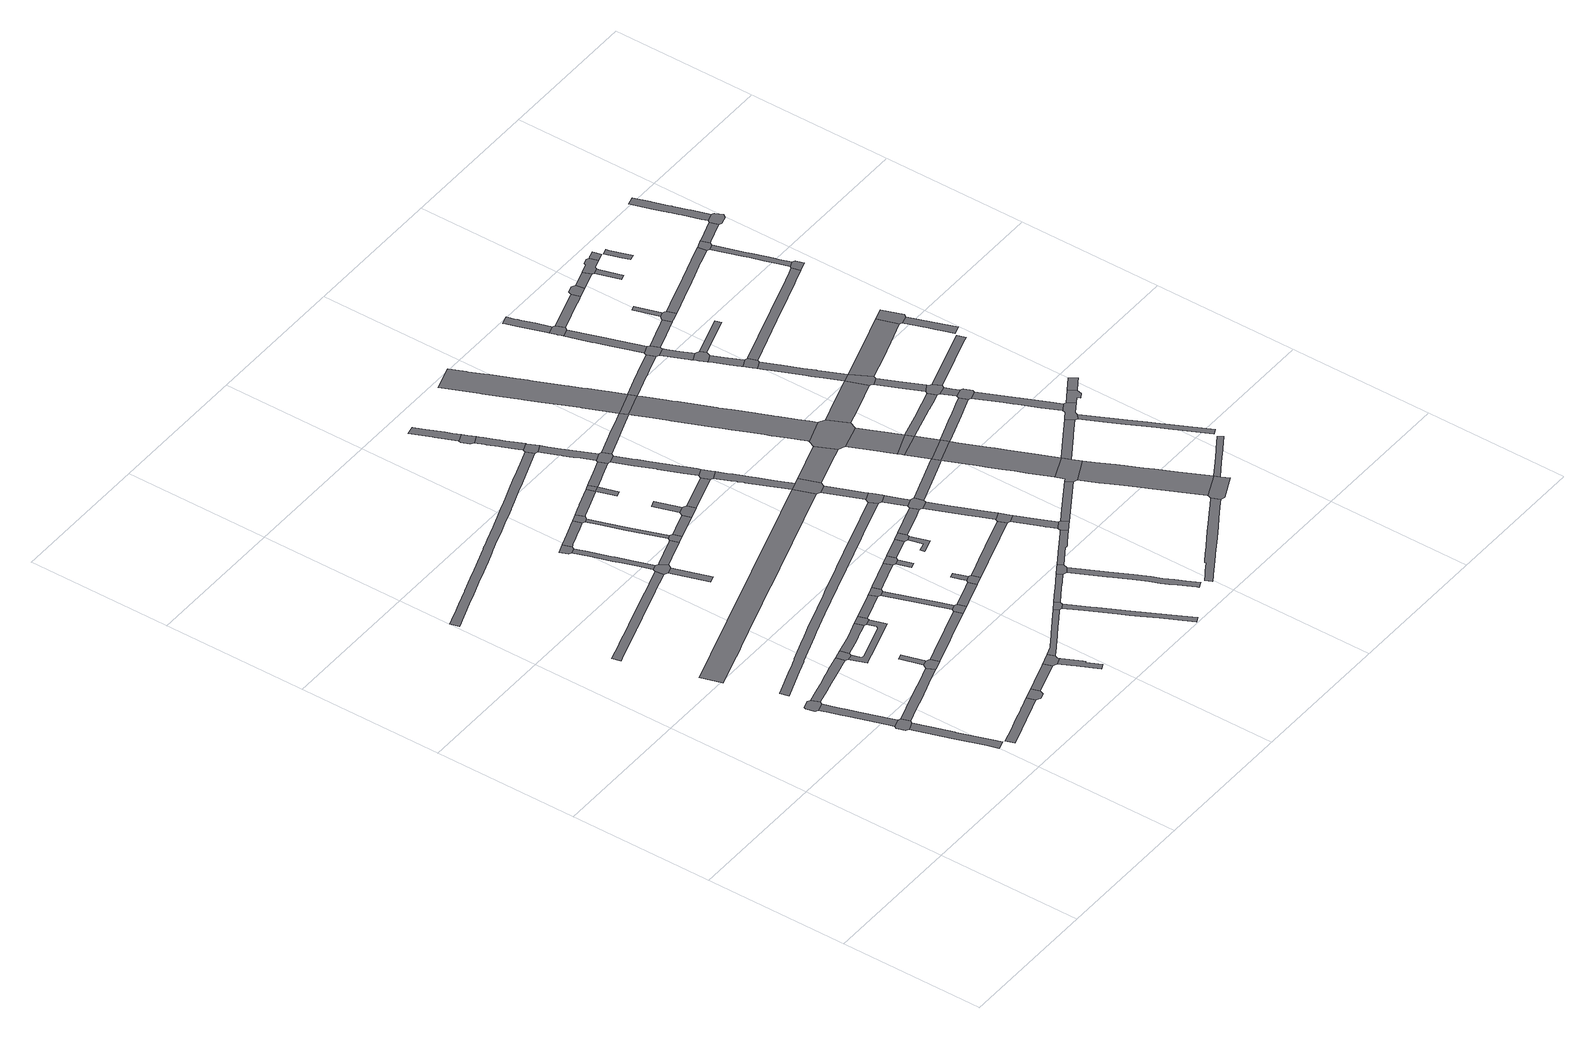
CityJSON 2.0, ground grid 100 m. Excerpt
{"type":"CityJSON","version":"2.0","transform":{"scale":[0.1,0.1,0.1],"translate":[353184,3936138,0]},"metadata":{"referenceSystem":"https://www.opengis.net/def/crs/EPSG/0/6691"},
"CityObjects":{
"road1":{"type":"Road","geometry":[{"type":"MultiSurface","lod":"1","boundaries":[[[0,1,2,3,4,5,6,7]]]}]},
"road2":{"type":"Road","attributes":{"RoadStructureAttribute.sectionType":"1"},"geometry":[{"type":"MultiSurface","lod":"1","boundaries":[[[8,9,10,11,12,13,6,5,14,15,16,17,18,19]]]}]},
"road3":{"type":"Road","geometry":[{"type":"MultiSurface","lod":"1","boundaries":[[[20,21,22,8,19,23,24,25,26,27]]]}]},
"road4":{"type":"Road","attributes":{"RoadStructureAttribute.sectionType":"1"},"geometry":[{"type":"MultiSurface","lod":"1","boundaries":[[[28,29,30,31,32,27,26,33,34,35,36,37]]]}]},
"road5":{"type":"Road","attributes":{"RoadStructureAttribute.sectionType":"1"},"geometry":[{"type":"MultiSurface","lod":"1","boundaries":[[[38,39,40,41,42,43,44,45,46,47,48,49,50,51,52,53,54,0,7]]]}]},
"road6":{"type":"Road","attributes":{"RoadStructureAttribute.sectionType":"1"},"geometry":[{"type":"MultiSurface","lod":"1","boundaries":[[[55,56,57,58,59,60,61,62,63,64,65,66,67,68,69,70,71,72]]]}]},
"road7":{"type":"Road","attributes":{"RoadStructureAttribute.sectionType":"1"},"geometry":[{"type":"MultiSurface","lod":"1","boundaries":[[[20,73,74,75,76,77,78,79,80,81,82,83,84,21]]]}]},
"road8":{"type":"Road","attributes":{"RoadStructureAttribute.sectionType":"1"},"geometry":[{"type":"MultiSurface","lod":"1","boundaries":[[[85,86,87,88,89,90,91,92,93,94,95,96,97,98,99,100,101,102,103,104,105,106,107,108,109,110,111,112,113,114,115]]]}]},
"road9":{"type":"Road","geometry":[{"type":"MultiSurface","lod":"1","boundaries":[[[47,46,116,117,118,119]]]}]},
"road10":{"type":"Road","geometry":[{"type":"MultiSurface","lod":"1","boundaries":[[[120,55,72,121,122,123,124,125]]]}]},
"road11":{"type":"Road","geometry":[{"type":"MultiSurface","lod":"1","boundaries":[[[126,80,79,127,128,129,130,131]]]}]},
"road12":{"type":"Road","attributes":{"RoadStructureAttribute.sectionType":"1"},"geometry":[{"type":"MultiSurface","lod":"1","boundaries":[[[132,133,134,131,130]]]}]},
"road13":{"type":"Road","attributes":{"RoadStructureAttribute.sectionType":"1"},"geometry":[{"type":"MultiSurface","lod":"1","boundaries":[[[118,135,136,137,138,139,140,141,142,143,119]]]}]},
"road14":{"type":"Road","attributes":{"RoadStructureAttribute.sectionType":"1"},"geometry":[{"type":"MultiSurface","lod":"1","boundaries":[[[116,144,145,146,147,148,149,150,151,152,153,154,155,156,157,158,159,160,161,162,117]]]}]},
"road15":{"type":"Road","attributes":{"RoadStructureAttribute.sectionType":"1"},"geometry":[{"type":"MultiSurface","lod":"1","boundaries":[[[163,164,165,166,125,124,167,168,169,170]]]}]},
"road16":{"type":"Road","attributes":{"RoadStructureAttribute.sectionType":"1"},"geometry":[{"type":"MultiSurface","lod":"1","boundaries":[[[171,172,173,174,175,176,177,178,179,180,181,182,183,184,185,186,187,188,189,190,191,192,193,194,195,196,197,198,199,200,201,202,203,204,205,206,207,208,209,210,211,212,213,214,215,216,217,218,219,220,221,222,223,224,225]]]}]},
"road17":{"type":"Road","geometry":[{"type":"MultiSurface","lod":"1","boundaries":[[[139,153,152,226,227,228,140]]]}]},
"road18":{"type":"Road","geometry":[{"type":"MultiSurface","lod":"1","boundaries":[[[169,229,230,231,232,233,234,235,170]]]}]},
"road19":{"type":"Road","attributes":{"RoadStructureAttribute.sectionType":"1"},"geometry":[{"type":"MultiSurface","lod":"1","boundaries":[[[236,237,238,239,240,129,128,241,242,243,244]]]}]},
"road20":{"type":"Road","geometry":[{"type":"MultiSurface","lod":"1","boundaries":[[[245,246,247,248,249,250]]]}]},
"road21":{"type":"Road","attributes":{"RoadStructureAttribute.sectionType":"1"},"geometry":[{"type":"MultiSurface","lod":"1","boundaries":[[[251,252,253,254,255,256,257,249,248,258,259,260,261,262,263]]]}]},
"road22":{"type":"Road","attributes":{"RoadStructureAttribute.sectionType":"1"},"geometry":[{"type":"MultiSurface","lod":"1","boundaries":[[[264,265,266,267,230,229,268,269,270,271]]]}]},
"road23":{"type":"Road","geometry":[{"type":"MultiSurface","lod":"1","boundaries":[[[272,273,251,263,102,101,274,275]]]}]},
"road24":{"type":"Road","attributes":{"RoadStructureAttribute.sectionType":"1"},"geometry":[{"type":"MultiSurface","lod":"1","boundaries":[[[274,276,277,275]]]}]},
"road25":{"type":"Road","attributes":{"function":"3","RoadStructureAttribute.sectionType":"1"},"geometry":[{"type":"MultiSurface","lod":"1","boundaries":[[[278,279,280,281,282,283,284,285,286,287,288,289,290,291,292,293,294,295,296,297,298,299,300,301,302,303,304,305,306,307,308]]]}]},
"road26":{"type":"Road","attributes":{"RoadStructureAttribute.sectionType":"1"},"geometry":[{"type":"MultiSurface","lod":"1","boundaries":[[[309,310,311,312,313,314,315,316,317,318,319,320,321,322,323,324,325,326,327,328,329,330,331,332,333,334,335,336,337,338,339,340,341,342,343,344,345,346,347,348]]]}]},
"road27":{"type":"Road","attributes":{"RoadStructureAttribute.sectionType":"1"},"geometry":[{"type":"MultiSurface","lod":"1","boundaries":[[[349,350,351,352,353,227,226]]]}]},
"road28":{"type":"Road","attributes":{"RoadStructureAttribute.sectionType":"1"},"geometry":[{"type":"MultiSurface","lod":"1","boundaries":[[[354,355,356,357,245,250,358,359,360,361,362,363,364,365]]]}]},
"road29":{"type":"Road","attributes":{"RoadStructureAttribute.sectionType":"1"},"geometry":[{"type":"MultiSurface","lod":"1","boundaries":[[[366,367,368,369,370,371,372,273,272,373,374,375,376,377]]]}]},
"road30":{"type":"Road","attributes":{"RoadStructureAttribute.sectionType":"1"},"geometry":[{"type":"MultiSurface","lod":"1","boundaries":[[[378,379,380,381,382,383,233,232,384,385,386,387,388,389,390,391,392]]]}]},
"road31":{"type":"Road","geometry":[{"type":"MultiSurface","lod":"1","boundaries":[[[393,394,351,350,395,396,397,398]]]}]},
"road32":{"type":"Road","attributes":{"RoadStructureAttribute.sectionType":"1"},"geometry":[{"type":"MultiSurface","lod":"1","boundaries":[[[399,400,401,396,395,402,403,404,405,406]]]}]},
"road33":{"type":"Road","geometry":[{"type":"MultiSurface","lod":"1","boundaries":[[[407,408,406,405,236,244]]]}]},
"road34":{"type":"Road","geometry":[{"type":"MultiSurface","lod":"1","boundaries":[[[409,410,411,365,364,412]]]}]},
"road35":{"type":"Road","attributes":{"RoadStructureAttribute.sectionType":"1"},"geometry":[{"type":"MultiSurface","lod":"1","boundaries":[[[413,414,415,416,417,418,419,409,412]]]}]},
"road36":{"type":"Road","geometry":[{"type":"MultiSurface","lod":"1","boundaries":[[[420,421,422,423,416,415,366,377]]]}]},
"road37":{"type":"Road","attributes":{"RoadStructureAttribute.sectionType":"1"},"geometry":[{"type":"MultiSurface","lod":"1","boundaries":[[[397,424,425,426,427,428,398]]]}]},
"road38":{"type":"Road","attributes":{"RoadStructureAttribute.sectionType":"1"},"geometry":[{"type":"MultiSurface","lod":"1","boundaries":[[[429,430,431,408,407,432,433,434]]]}]},
"road39":{"type":"Road","attributes":{"RoadStructureAttribute.sectionType":"1"},"geometry":[{"type":"MultiSurface","lod":"1","boundaries":[[[435,436,437,438,439,440,422,421]]]}]},
"road40":{"type":"Road","geometry":[{"type":"MultiSurface","lod":"1","boundaries":[[[441,392,391,442,443,444]]]}]},
"road41":{"type":"Road","attributes":{"RoadStructureAttribute.sectionType":"1"},"geometry":[{"type":"MultiSurface","lod":"1","boundaries":[[[445,446,447,448,449,411,410,450,451,452,445,453,454,455,456]]]}]},
"road42":{"type":"Road","attributes":{"RoadStructureAttribute.sectionType":"1"},"geometry":[{"type":"MultiSurface","lod":"1","boundaries":[[[457,458,459,460,461,462]]]}]},
"road43":{"type":"Road","geometry":[{"type":"MultiSurface","lod":"1","boundaries":[[[463,464,465,427,426,466,467]]]}]},
"road44":{"type":"Road","geometry":[{"type":"MultiSurface","lod":"1","boundaries":[[[468,469,462,461,429,434]]]}]},
"road45":{"type":"Road","attributes":{"RoadStructureAttribute.sectionType":"1"},"geometry":[{"type":"MultiSurface","lod":"1","boundaries":[[[466,470,471,467]]]}]},
"road46":{"type":"Road","attributes":{"RoadStructureAttribute.sectionType":"1"},"geometry":[{"type":"MultiSurface","lod":"1","boundaries":[[[442,472,473,474,475,476,477,478,479,480,481,482,483,484,443]]]}]},
"road47":{"type":"Road","attributes":{"RoadStructureAttribute.sectionType":"1"},"geometry":[{"type":"MultiSurface","lod":"1","boundaries":[[[485,486,487,488]]]}]},
"road48":{"type":"Road","geometry":[{"type":"MultiSurface","lod":"1","boundaries":[[[489,485,488,436,435,490]]]}]},
"road49":{"type":"Road","geometry":[{"type":"MultiSurface","lod":"1","boundaries":[[[445,456,491,492,446]]]}]},
"road50":{"type":"Road","attributes":{"RoadStructureAttribute.sectionType":"1"},"geometry":[{"type":"MultiSurface","lod":"1","boundaries":[[[493,494,495,496,497,498,499,500,501,441,444]]]}]},
"road51":{"type":"Road","attributes":{"RoadStructureAttribute.sectionType":"1"},"geometry":[{"type":"MultiSurface","lod":"1","boundaries":[[[502,464,463,503,504]]]}]},
"road52":{"type":"Road","attributes":{"RoadStructureAttribute.sectionType":"1"},"geometry":[{"type":"MultiSurface","lod":"1","boundaries":[[[505,506,507,491,456,508,509,510,511]]]}]},
"road53":{"type":"Road","attributes":{"RoadStructureAttribute.sectionType":"1"},"geometry":[{"type":"MultiSurface","lod":"1","boundaries":[[[512,513,514,515,516,517,518,519,520]]]}]},
"road54":{"type":"Road","attributes":{"RoadStructureAttribute.sectionType":"1"},"geometry":[{"type":"MultiSurface","lod":"1","boundaries":[[[521,522,523,524,525,526,527]]]}]},
"road55":{"type":"Road","attributes":{"RoadStructureAttribute.sectionType":"1"},"geometry":[{"type":"MultiSurface","lod":"1","boundaries":[[[528,529,530,531,532,489,490]]]}]},
"road56":{"type":"Road","geometry":[{"type":"MultiSurface","lod":"1","boundaries":[[[533,534,535,502,504,521,527]]]}]},
"road57":{"type":"Road","geometry":[{"type":"MultiSurface","lod":"1","boundaries":[[[536,516,515,537,538,539,540]]]}]},
"road58":{"type":"Road","geometry":[{"type":"MultiSurface","lod":"1","boundaries":[[[541,542,543,544,545,498,497]]]}]},
"road59":{"type":"Road","attributes":{"RoadStructureAttribute.sectionType":"1"},"geometry":[{"type":"MultiSurface","lod":"1","boundaries":[[[546,547,548,549,550,551,540,539,552,553,554,555,556,557,558,559]]]}]},
"road60":{"type":"Road","geometry":[{"type":"MultiSurface","lod":"1","boundaries":[[[560,559,558,196,195,561,562]]]}]},
"road61":{"type":"Road","attributes":{"RoadStructureAttribute.sectionType":"1"},"geometry":[{"type":"MultiSurface","lod":"1","boundaries":[[[563,564,565,566,567,568,469,468,569,570,571,572,573]]]}]},
"road62":{"type":"Road","attributes":{"RoadStructureAttribute.sectionType":"1"},"geometry":[{"type":"MultiSurface","lod":"1","boundaries":[[[561,574,575,576,577,578,579,580,581,582,583,584,585,586,587,588,562]]]}]},
"road63":{"type":"Road","attributes":{"RoadStructureAttribute.sectionType":"1"},"geometry":[{"type":"MultiSurface","lod":"1","boundaries":[[[589,590,591,592,593,594,595,542,541,596,597,598,599,600,601,602,603,604]]]}]},
"road64":{"type":"Road","geometry":[{"type":"MultiSurface","lod":"1","boundaries":[[[510,605,606,607,608,584,583,511]]]}]},
"road65":{"type":"Road","attributes":{"RoadStructureAttribute.sectionType":"1"},"geometry":[{"type":"MultiSurface","lod":"1","boundaries":[[[609,610,611,612,613,614,615,606,605,616,617,618,619,620,621]]]}]},
"road66":{"type":"Road","attributes":{"RoadStructureAttribute.sectionType":"1"},"geometry":[{"type":"MultiSurface","lod":"1","boundaries":[[[622,623,624,625,626,534,533]]]}]},
"road67":{"type":"Road","geometry":[{"type":"MultiSurface","lod":"1","boundaries":[[[620,532,531,627,628,629,621]]]}]},
"road68":{"type":"Road","attributes":{"RoadStructureAttribute.sectionType":"1"},"geometry":[{"type":"MultiSurface","lod":"1","boundaries":[[[630,631,632,633,634,635,628,627,636,637,638,639,640,641,642,291]]]}]},
"road69":{"type":"Road","attributes":{"RoadStructureAttribute.sectionType":"1"},"geometry":[{"type":"MultiSurface","lod":"1","boundaries":[[[643,644,645,646,647,648,649,650,651,652,544,543]]]}]},
"road70":{"type":"Road","geometry":[{"type":"MultiSurface","lod":"1","boundaries":[[[653,630,291,290,654,655,656]]]}]},
"road71":{"type":"Road","attributes":{"RoadStructureAttribute.sectionType":"1"},"geometry":[{"type":"MultiSurface","lod":"1","boundaries":[[[657,658,659,660,661,662,655,654]]]}]},
"road72":{"type":"Road","geometry":[{"type":"MultiSurface","lod":"1","boundaries":[[[663,664,660,659,328,327,665,666]]]}]},
"road73":{"type":"Road","attributes":{"RoadStructureAttribute.sectionType":"1"},"geometry":[{"type":"MultiSurface","lod":"1","boundaries":[[[665,667,668,669,670,666]]]}]},
"road74":{"type":"Road","geometry":[{"type":"MultiSurface","lod":"1","boundaries":[[[671,672,673,669,668,625,624,674]]]}]},
"road75":{"type":"Road","attributes":{"RoadStructureAttribute.sectionType":"1"},"geometry":[{"type":"MultiSurface","lod":"1","boundaries":[[[675,676,677,678,679,680,681,682,671,674]]]}]},
"road76":{"type":"Road","geometry":[{"type":"MultiSurface","lod":"1","boundaries":[[[678,563,573,683,684,685,679]]]}]},
"road77":{"type":"Road","attributes":{"RoadStructureAttribute.sectionType":"1"},"geometry":[{"type":"MultiSurface","lod":"1","boundaries":[[[686,684,683,687,688,689,690,691]]]}]},
"road78":{"type":"Road","geometry":[{"type":"MultiSurface","lod":"1","boundaries":[[[690,649,648,692,693,694,695,691]]]}]},
"road79":{"type":"Road","attributes":{"function":"3","RoadStructureAttribute.sectionType":"1"},"geometry":[{"type":"MultiSurface","lod":"1","boundaries":[[[696,697,698,699,700,701,653,656]]]}]},
"road80":{"type":"Road","attributes":{"RoadStructureAttribute.sectionType":"1"},"geometry":[{"type":"MultiSurface","lod":"1","boundaries":[[[607,702,703,704,705,706,707,708,709,710,711,712,713,714,715,716,717,718,719,720,721,722,723,724,725,726,727,728,729,730,731,732,733,734,735,736,737,738,739,740,741,742,743,744,745,746,747,748,704,749,750,751,752,753,608]]]}]},
"road81":{"type":"Road","attributes":{"RoadStructureAttribute.sectionType":"1"},"geometry":[{"type":"MultiSurface","lod":"1","boundaries":[[[754,755,756,757,758,759,760,761,762,763,764,765,766,767,749,768,769,770,771,772,773,774,775,776,777,778,779,780,781,782,783,784,785,786,787,788,789,790,791]]]}]},
"road82":{"type":"Road","attributes":{"RoadStructureAttribute.sectionType":"1"},"geometry":[{"type":"MultiSurface","lod":"1","boundaries":[[[792,793,794,795,796,797,798,799,800,801,802,803,804,805,806,807,808,809,810,811,812,813,814,815,816,817,818,819]]]}]},
"road83":{"type":"Road","geometry":[{"type":"MultiSurface","lod":"1","boundaries":[[[768,749,704,748]]]}]},
"road84":{"type":"Road","attributes":{"RoadStructureAttribute.sectionType":"1"},"geometry":[{"type":"MultiSurface","lod":"1","boundaries":[[[820,821,695,694,822,823,824]]]}]},
"road85":{"type":"Road","attributes":{"RoadStructureAttribute.sectionType":"1"},"geometry":[{"type":"MultiSurface","lod":"1","boundaries":[[[825,826,827,828,673,672,829,830,831,832,833,834,835,836,837,838,839,840,841,842,843,844,845,846,847,848,833]]]}]},
"road86":{"type":"Road","geometry":[{"type":"MultiSurface","lod":"1","boundaries":[[[699,698,849,850,851,852,728,727]]]}]},
"road87":{"type":"Road","attributes":{"RoadStructureAttribute.sectionType":"1"},"geometry":[{"type":"MultiSurface","lod":"1","boundaries":[[[853,854,855,856,857,858,850,849]]]}]},
"road88":{"type":"Road","geometry":[{"type":"MultiSurface","lod":"1","boundaries":[[[856,855,859,860,861]]]}]},
"road89":{"type":"Road","attributes":{"RoadStructureAttribute.sectionType":"1"},"geometry":[{"type":"MultiSurface","lod":"1","boundaries":[[[862,861,860,825,863]]]}]},
"road90":{"type":"Road","geometry":[{"type":"MultiSurface","lod":"1","boundaries":[[[848,863,825,833]]]}]},
"road91":{"type":"Road","attributes":{"RoadStructureAttribute.sectionType":"1"},"geometry":[{"type":"MultiSurface","lod":"1","boundaries":[[[864,865,866,867,868,869,870,871,872,768,748]]]}]},
"road92":{"type":"Road","geometry":[{"type":"MultiSurface","lod":"1","boundaries":[[[873,842,841,874,824,823,875,876]]]}]},
"road93":{"type":"Road","attributes":{"RoadStructureAttribute.sectionType":"1"},"geometry":[{"type":"MultiSurface","lod":"1","boundaries":[[[875,877,878,879,880,881,882,883,884,885,886,887,888,889,890,891,876]]]}]},
"road94":{"type":"Road","geometry":[{"type":"MultiSurface","lod":"1","boundaries":[[[883,882,892,806,805,893,894,895]]]}]},
"road95":{"type":"Road","attributes":{"function":"3","RoadStructureAttribute.sectionType":"1"},"geometry":[{"type":"MultiSurface","lod":"1","boundaries":[[[896,852,851,897,898,899,900]]]}]},
"road96":{"type":"Road","attributes":{"RoadStructureAttribute.sectionType":"1"},"geometry":[{"type":"MultiSurface","lod":"1","boundaries":[[[901,902,903,904,905,906,907,908,909,856,861]]]}]},
"road97":{"type":"Road","attributes":{"RoadStructureAttribute.sectionType":"1"},"geometry":[{"type":"MultiSurface","lod":"1","boundaries":[[[910,911,912,913,914,915,916,917,918,919,920,921,922,923,924,925]]]}]},
"road98":{"type":"Road","geometry":[{"type":"MultiSurface","lod":"1","boundaries":[[[917,916,926,927,928,929,930,931,932]]]}]},
"road99":{"type":"Road","attributes":{"RoadStructureAttribute.sectionType":"1"},"geometry":[{"type":"MultiSurface","lod":"1","boundaries":[[[933,934,935,936,930,929,937,938,939,940,941,942,943,944,945]]]}]},
"road100":{"type":"Road","attributes":{"RoadStructureAttribute.sectionType":"1"},"geometry":[{"type":"MultiSurface","lod":"1","boundaries":[[[946,947,948,949,950,951,952,953,954,955,956,863,848]]]}]},
"road101":{"type":"Road","geometry":[{"type":"MultiSurface","lod":"1","boundaries":[[[944,869,868,957,958,959,960,945]]]}]},
"road102":{"type":"Road","attributes":{"RoadStructureAttribute.sectionType":"1"},"geometry":[{"type":"MultiSurface","lod":"1","boundaries":[[[961,962,963,964,958,957,965,966,967,968,969,970,971]]]}]},
"road103":{"type":"Road","geometry":[{"type":"MultiSurface","lod":"1","boundaries":[[[970,972,973,974,975,976,977,971]]]}]},
"road104":{"type":"Road","attributes":{"RoadStructureAttribute.sectionType":"1"},"geometry":[{"type":"MultiSurface","lod":"1","boundaries":[[[873,978,979,980,981,982,842]]]}]},
"road105":{"type":"Road","attributes":{"RoadStructureAttribute.sectionType":"1"},"geometry":[{"type":"MultiSurface","lod":"1","boundaries":[[[983,984,985,986,975,974,987,988,989,990,991]]]}]},
"road106":{"type":"Road","geometry":[{"type":"MultiSurface","lod":"1","boundaries":[[[992,993,994,983,991,995,996]]]}]},
"road107":{"type":"Road","attributes":{"RoadStructureAttribute.sectionType":"1"},"geometry":[{"type":"MultiSurface","lod":"1","boundaries":[[[997,998,999,1000,1001,1002,1003,900,1004,1005,1006,1007,1008,1009,1010,1011,992,996]]]}]},
"road108":{"type":"Road","geometry":[{"type":"MultiSurface","lod":"1","boundaries":[[[1004,900,899,1012,1013,1014,1015,1016]]]}]},
"road109":{"type":"Road","attributes":{"RoadStructureAttribute.sectionType":"1"},"geometry":[{"type":"MultiSurface","lod":"1","boundaries":[[[959,1017,1018,1019,1020,1021,1022,1023,960]]]}]},
"road110":{"type":"Road","attributes":{"RoadStructureAttribute.sectionType":"1"},"geometry":[{"type":"MultiSurface","lod":"1","boundaries":[[[931,1024,1025,1026,1027,1028,1029,1030,1031,1032,1033,1034,1035,1036,932]]]}]},
"road111":{"type":"Road","attributes":{"RoadStructureAttribute.sectionType":"1"},"geometry":[{"type":"MultiSurface","lod":"1","boundaries":[[[1013,1037,1038,1039,1040,1014]]]}]},
"road112":{"type":"Road","attributes":{"RoadStructureAttribute.sectionType":"1"},"geometry":[{"type":"MultiSurface","lod":"1","boundaries":[[[1041,1042,1043,1044,1045,1046,1047,1048,883,895]]]}]},
"road113":{"type":"Road","geometry":[{"type":"MultiSurface","lod":"1","boundaries":[[[1049,1050,1051,1039,1038,907,906,1052,1053]]]}]},
"road114":{"type":"Road","attributes":{"RoadStructureAttribute.sectionType":"1"},"geometry":[{"type":"MultiSurface","lod":"1","boundaries":[[[1054,1055,1053,1052,1056,1057]]]}]},
"road115":{"type":"Road","attributes":{"RoadStructureAttribute.sectionType":"1"},"geometry":[{"type":"MultiSurface","lod":"1","boundaries":[[[1058,1059,977,976]]]}]},
"road116":{"type":"Road","geometry":[{"type":"MultiSurface","lod":"1","boundaries":[[[950,949,1060,1061,1062,1063,1064,1054,1057]]]}]},
"road117":{"type":"Road","attributes":{"RoadStructureAttribute.sectionType":"1"},"geometry":[{"type":"MultiSurface","lod":"1","boundaries":[[[1065,1066,1067,1061,1060,1068,1069,1070,1071,1072,1073]]]}]},
"road118":{"type":"Road","geometry":[{"type":"MultiSurface","lod":"1","boundaries":[[[1072,1074,1075,981,980,1076,1077,1078,1079,1080,1073]]]}]},
"road119":{"type":"Road","attributes":{"RoadStructureAttribute.sectionType":"1"},"geometry":[{"type":"MultiSurface","lod":"1","boundaries":[[[1081,1082,1083,1084,1085,1086,1077,1076,1087,1088,1089,1090,1091,1092,1093,1094]]]}]},
"road120":{"type":"Road","geometry":[{"type":"MultiSurface","lod":"1","boundaries":[[[1095,1096,1020,1019,1097,1098,1099,1100,1101]]]}]},
"road121":{"type":"Road","attributes":{"RoadStructureAttribute.sectionType":"1"},"geometry":[{"type":"MultiSurface","lod":"1","boundaries":[[[1102,1103,1095,1101]]]}]},
"road122":{"type":"Road","geometry":[{"type":"MultiSurface","lod":"1","boundaries":[[[1104,1105,1106,1031,1030,1107]]]}]},
"road123":{"type":"Road","geometry":[{"type":"MultiSurface","lod":"1","boundaries":[[[1080,1079,1108,1109,1110,1111,1112,1113,1114]]]}]},
"road124":{"type":"Road","attributes":{"function":"3","RoadStructureAttribute.sectionType":"1"},"geometry":[{"type":"MultiSurface","lod":"1","boundaries":[[[1115,1116,1117,1118,1119,1016,1015,1120,1121,1122]]]}]},
"road125":{"type":"Road","attributes":{"RoadStructureAttribute.sectionType":"1"},"geometry":[{"type":"MultiSurface","lod":"1","boundaries":[[[1123,1124,1125,1126,1127,1128,1129,1130,1131,1132,1133,1134,1104,1107]]]}]},
"road126":{"type":"Road","attributes":{"RoadStructureAttribute.sectionType":"1"},"geometry":[{"type":"MultiSurface","lod":"1","boundaries":[[[1135,1136,1137,1138,1139,1140,1050,1049]]]}]},
"road127":{"type":"Road","attributes":{"RoadStructureAttribute.sectionType":"1"},"geometry":[{"type":"MultiSurface","lod":"1","boundaries":[[[1141,1142,1112,1111,1143,1144,1145]]]}]},
"road128":{"type":"Road","attributes":{"RoadStructureAttribute.sectionType":"1"},"geometry":[{"type":"MultiSurface","lod":"1","boundaries":[[[993,1146,1147,1148,1149,1150,1151,1152,1153,1154,1155,1156,1157,1158,1159,1160,1161,1162,1163,1164,1165,1166,1167,1168,1169,994]]]}]},
"road129":{"type":"Road","attributes":{"RoadStructureAttribute.sectionType":"1"},"geometry":[{"type":"MultiSurface","lod":"1","boundaries":[[[1170,1171,1172,1173,1174]]]}]},
"road130":{"type":"Road","geometry":[{"type":"MultiSurface","lod":"1","boundaries":[[[1175,1176,1177,1178,1128,1127,1179,1174,1173,1180,1181,1182,1183,1184]]]}]},
"road131":{"type":"Road","attributes":{"RoadStructureAttribute.sectionType":"1"},"geometry":[{"type":"MultiSurface","lod":"1","boundaries":[[[1185,1186,1187,1188,1189,1190,1191,1192,1193,1099,1098,1194,1195,1196,1197,1198,1199,1200]]]}]},
"road132":{"type":"Road","geometry":[{"type":"MultiSurface","lod":"1","boundaries":[[[1183,1201,1202,1203,1204,1205,1206,1207,1184]]]}]},
"road133":{"type":"Road","geometry":[{"type":"MultiSurface","lod":"1","boundaries":[[[1208,1115,1122,1209,1210,1211]]]}]},
"road134":{"type":"Road","attributes":{"RoadStructureAttribute.sectionType":"1"},"geometry":[{"type":"MultiSurface","lod":"1","boundaries":[[[1212,1210,1209,1213,1214,1215,1216,1217]]]}]},
"road135":{"type":"Road","attributes":{"RoadStructureAttribute.sectionType":"1"},"geometry":[{"type":"MultiSurface","lod":"1","boundaries":[[[1218,1219,1220,1221,1222,1223,1224]]]}]},
"road136":{"type":"Road","geometry":[{"type":"MultiSurface","lod":"1","boundaries":[[[1225,1226,1227,1228,1229,1230,1231,1185,1200]]]}]},
"road137":{"type":"Road","attributes":{"RoadStructureAttribute.sectionType":"1"},"geometry":[{"type":"MultiSurface","lod":"1","boundaries":[[[1232,1233,1234,1235,1236,1226,1225,1237,1238,1239,1240,1241,1242,1243]]]}]},
"road138":{"type":"Road","geometry":[{"type":"MultiSurface","lod":"1","boundaries":[[[1242,1158,1157,1244,1245,1246,1247,1243]]]}]},
"road139":{"type":"Road","attributes":{"RoadStructureAttribute.sectionType":"1"},"geometry":[{"type":"MultiSurface","lod":"1","boundaries":[[[1248,1249,1250,1251,1252,1253,1254,1255,1228,1227]]]}]},
"road140":{"type":"Road","attributes":{"RoadStructureAttribute.sectionType":"1"},"geometry":[{"type":"MultiSurface","lod":"1","boundaries":[[[1256,1257,1258,1259,1260,1261,1262,1263,1264,1265,1266,1267,1268,1269,1270,1271,1272,1273,1274,1275,1276]]]}]},
"road141":{"type":"Road","geometry":[{"type":"MultiSurface","lod":"1","boundaries":[[[1275,1252,1251,1277,1278,1279,1280,1281,1276]]]}]}
},
"vertices":[
[701,1468,0],[682,1479,0],[626,1463,0],[618,1444,0],[635,1386,0],[653,1378,0],[711,1394,0],[721,1411,0],
[857,939,0],[847,971,0],[786,1159,0],[772,1203,0],[760,1241,0],[739,1304,0],[669,1326,0],[695,1245,0],[715,1184,0],[729,1141,0],[789,954,0],[800,920,0],
[895,871,0],[876,928,0],[858,936,0],[792,901,0],[810,844,0],[811,844,0],[829,834,0],[885,853,0],
[1061,311,0],[1043,365,0],[970,591,0],[968,598,0],[923,737,0],[911,579,0],[913,571,0],[916,563,0],[980,366,0],[1003,293,0],
[821,1437,0],[824,1438,0],[899,1458,0],[939,1468,0],[959,1473,0],[1030,1491,0],[1065,1501,0],[1105,1511,0],[1120,1514,0],[1105,1573,0],[1091,1570,0],[1050,1559,0],[1011,1549,0],[949,1533,0],[921,1525,0],[882,1515,0],[778,1488,0],
[1473,431,0],[1392,404,0],[1381,401,0],[1364,395,0],[1318,380,0],[1292,372,0],[1265,363,0],[1191,338,0],[1078,302,0],[1098,245,0],[1099,245,0],[1223,286,0],[1310,314,0],[1336,323,0],[1410,347,0],[1423,351,0],[1451,361,0],[1491,374,0],
[997,904,0],[1109,940,0],[1140,950,0],[1187,965,0],[1198,969,0],[1239,982,0],[1369,1024,0],[1343,1079,0],[1221,1039,0],[1180,1026,0],[1091,998,0],[978,962,0],
[355,2610,0],[537,2669,0],[545,2672,0],[573,2681,0],[615,2694,0],[625,2697,0],[647,2704,0],[725,2730,0],[827,2762,0],[852,2770,0],[929,2795,0],[945,2800,0],[963,2806,0],[967,2807,0],[1042,2832,0],[1047,2833,0],[1124,2858,0],[1114,2915,0],[1011,2881,0],[1007,2880,0],[1002,2878,0],[919,2852,0],[824,2822,0],[710,2785,0],[623,2757,0],[521,2725,0],[517,2724,0],[449,2702,0],[376,2678,0],[315,2659,0],[329,2601,0],
[1137,1503,0],[1177,1513,0],[1185,1531,0],[1170,1590,0],
[1515,445,0],[1516,360,0],[1519,358,0],[1562,372,0],[1575,401,0],[1556,458,0],
[1344,1081,0],[1430,1044,0],[1443,1048,0],[1424,1105,0],[1397,1116,0],[1359,1106,0],
[1355,1274,0],[1317,1262,0],[1318,1260,0],
[1299,1561,0],[1308,1564,0],[1338,1574,0],[1385,1589,0],[1444,1608,0],[1425,1667,0],[1352,1642,0],[1282,1619,0],[1278,1618,0],
[1142,1491,0],[1177,1391,0],[1182,1392,0],[1249,1414,0],[1305,1431,0],[1382,1456,0],[1538,1505,0],[1529,1530,0],[1503,1613,0],[1463,1601,0],[1483,1544,0],[1474,1529,0],[1472,1526,0],[1357,1490,0],[1252,1457,0],[1238,1452,0],[1215,1445,0],[1197,1453,0],[1181,1502,0],
[1748,520,0],[1659,491,0],[1577,464,0],[1573,463,0],[1592,406,0],[1632,419,0],[1803,475,0],[1784,532,0],
[223,3645,0],[312,3676,0],[318,3679,0],[417,3714,0],[513,3748,0],[603,3781,0],[677,3808,0],[687,3811,0],[705,3818,0],[788,3848,0],[795,3850,0],[882,3881,0],[972,3914,0],[1021,3930,0],[1075,3950,0],[1077,3951,0],[1140,3974,0],[1142,3975,0],[1230,4007,0],[1267,4021,0],[1308,4036,0],[1360,4055,0],[1384,4064,0],[1465,4094,0],[1576,4135,0],[1551,4189,0],[1445,4149,0],[1333,4108,0],[1326,4106,0],[1242,4075,0],[1154,4043,0],[1078,4015,0],[1075,4014,0],[851,3932,0],[826,3924,0],[821,3922,0],[765,3902,0],[709,3883,0],[698,3879,0],[684,3874,0],[680,3872,0],[492,3804,0],[477,3799,0],[419,3778,0],[304,3737,0],[300,3735,0],[281,3729,0],[243,3715,0],[209,3703,0],[204,3701,0],[99,3665,0],[75,3657,0],[13,3636,0],[6,3634,0],[24,3573,0],
[1509,1631,0],[1490,1688,0],[1468,1681,0],
[1833,461,0],[1881,483,0],[1878,491,0],[1885,515,0],[1869,562,0],[1832,549,0],[1798,536,0],
[1862,1248,0],[1724,1203,0],[1654,1180,0],[1601,1163,0],[1495,1128,0],[1552,1084,0],[1639,1112,0],[1669,1122,0],[1881,1191,0],
[989,3509,0],[924,3485,0],[944,3429,0],[963,3420,0],[1000,3434,0],[1009,3452,0],
[1162,2949,0],[1118,3080,0],[1101,3133,0],[1081,3190,0],[1073,3214,0],[1037,3323,0],[1023,3366,0],[999,3311,0],[1035,3202,0],[1044,3177,0],[1062,3121,0],[1092,3032,0],[1124,2936,0],
[1945,332,0],[1953,337,0],[1944,355,0],[1884,478,0],[1871,386,0],[1887,355,0],[1955,220,0],[1992,239,0],
[1212,2886,0],[1182,2938,0],[1151,2844,0],[1199,2859,0],
[1233,2589,0],[1280,2605,0],
[749,2059,0],[769,2064,0],[838,2087,0],[857,2094,0],[990,2137,0],[1252,2222,0],[1253,2222,0],[1408,2272,0],[1443,2284,0],[1575,2326,0],[1591,2331,0],[2025,2472,0],[2258,2547,0],[2205,2687,0],[1992,2618,0],[1771,2547,0],[1725,2533,0],[1455,2446,0],[1443,2442,0],[1377,2421,0],[1188,2361,0],[1086,2328,0],[1077,2325,0],[914,2273,0],[832,2246,0],[798,2235,0],[771,2227,0],[724,2212,0],[693,2202,0],[480,2133,0],[523,1985,0],
[659,1597,0],[679,1604,0],[872,1675,0],[923,1694,0],[960,1707,0],[969,1711,0],[1183,1789,0],[1225,1805,0],[1395,1862,0],[1507,1899,0],[1553,1914,0],[1580,1923,0],[1599,1929,0],[1661,1950,0],[1675,1955,0],[1801,1997,0],[2082,2089,0],[2125,2103,0],[2404,2196,0],[2377,2250,0],[2063,2146,0],[2049,2142,0],[1784,2054,0],[1761,2047,0],[1559,1980,0],[1523,1968,0],[1486,1956,0],[1408,1930,0],[1353,1911,0],[1228,1870,0],[1207,1863,0],[1153,1843,0],[1115,1829,0],[951,1768,0],[942,1765,0],[916,1755,0],[913,1754,0],[878,1741,0],[854,1732,0],[644,1655,0],
[1545,1643,0],[1709,1697,0],[1689,1753,0],[1674,1748,0],[1526,1700,0],
[1193,3584,0],[1079,3542,0],[1038,3527,0],[1018,3520,0],[1023,3457,0],[1028,3459,0],[1090,3482,0],[1111,3490,0],[1145,3502,0],[1213,3527,0],[1220,3530,0],[1204,3588,0],
[1399,3010,0],[1385,3005,0],[1281,2971,0],[1260,2964,0],[1258,2963,0],[1223,2952,0],[1198,2944,0],[1218,2888,0],[1273,2906,0],[1297,2914,0],[1312,2918,0],[1417,2953,0],
[2184,747,0],[2135,715,0],[2042,656,0],[2016,639,0],[1991,623,0],[1933,585,0],[1892,519,0],[1952,554,0],[2012,593,0],[2026,602,0],[2059,624,0],[2147,680,0],[2172,696,0],[2245,742,0],[2224,772,0],
[1734,1769,0],[1732,1768,0],[1727,1688,0],[1765,1701,0],[1774,1719,0],[1755,1776,0],
[1870,1394,0],[1822,1535,0],[1817,1550,0],[1779,1537,0],[1780,1534,0],[1830,1387,0],[1871,1266,0],[1909,1278,0],
[1946,1212,0],[1927,1269,0],
[1267,3533,0],[1280,3551,0],[1259,3608,0],[1238,3521,0],
[1271,3428,0],[1322,3277,0],[1408,3028,0],[1435,3039,0],[1389,3164,0],[1348,3287,0],[1310,3404,0],
[1444,2961,0],[1470,2970,0],[1451,3028,0],[1444,3032,0],
[1783,1722,0],[1813,1732,0],[1995,1792,0],[1976,1849,0],[1764,1779,0],
[2129,1335,0],[2088,1322,0],[2021,1300,0],[2037,1242,0],[2040,1243,0],[2148,1278,0],
[1648,3028,0],[1629,3085,0],[1558,3062,0],[1555,3061,0],[1551,3060,0],[1469,3033,0],
[2283,810,0],[2264,737,0],[2298,760,0],[2303,779,0],
[1506,3634,0],[1485,3691,0],[1346,3640,0],[1330,3634,0],[1326,3633,0],[1291,3556,0],[1371,3585,0],[1496,3631,0],[1520,3588,0],[1545,3505,0],[1583,3517,0],[1543,3648,0],
[2155,1426,0],[2144,1458,0],[2108,1446,0],[2129,1385,0],[2139,1352,0],[2177,1365,0],
[2059,1813,0],[2043,1871,0],[2015,1862,0],[2012,1784,0],[2050,1795,0],
[2213,1299,0],[2194,1356,0],
[2042,1688,0],[2080,1700,0],
[2326,616,0],[2418,437,0],[2451,371,0],[2481,313,0],[2534,210,0],[2586,109,0],[2637,8,0],[2673,27,0],[2643,86,0],[2585,199,0],[2485,393,0],[2393,573,0],[2388,584,0],
[1686,3126,0],[1633,3296,0],[1590,3282,0],[1643,3112,0],
[1713,3112,0],[1731,3055,0],
[1522,3705,0],[1500,3697,0],
[2409,847,0],[2430,860,0],[2431,858,0],[2462,878,0],[2521,915,0],[2501,948,0],[2449,915,0],[2389,877,0],[2371,866,0],
[2192,1920,0],[2145,1842,0],[2210,1863,0],
[1664,3757,0],[1592,3731,0],[1556,3717,0],[1617,3675,0],[1653,3688,0],[1754,3726,0],[1730,3781,0],
[1280,4858,0],[1339,4717,0],[1342,4707,0],[1401,4570,0],[1457,4594,0],[1436,4644,0],[1417,4687,0],[1370,4794,0],[1340,4871,0],
[2235,1852,0],[2262,1757,0],[2202,1740,0],[2211,1711,0],[2305,1739,0],[2279,1824,0],[2266,1866,0],
[1743,3058,0],[1846,3091,0],[1852,3094,0],[1996,3140,0],[1973,3195,0],
[2272,1884,0],[2253,1941,0],[2243,1937,0],
[1473,4558,0],[1396,4551,0],[1419,4497,0],[1440,4485,0],[1494,4509,0],
[2550,907,0],[2588,934,0],[2596,963,0],[2575,995,0],[2548,978,0],
[1596,4275,0],[1565,4346,0],[1552,4376,0],[1534,4418,0],[1512,4468,0],[1507,4479,0],[1467,4422,0],[1471,4414,0],[1501,4344,0],[1503,4339,0],[1508,4329,0],[1548,4235,0],[1560,4207,0],[1616,4230,0],
[1617,4226,0],[1595,4128,0],[1649,4152,0],
[2688,1517,0],[2516,1461,0],[2391,1420,0],[2375,1415,0],[2284,1386,0],[2277,1383,0],[2278,1320,0],[2304,1329,0],[2411,1364,0],[2428,1369,0],[2712,1462,0],
[1619,4072,0],[1642,4017,0],[1653,3990,0],[1656,3983,0],[1662,3971,0],[1664,3964,0],[1672,3946,0],[1682,3922,0],[1700,3885,0],[1738,3798,0],[1795,3820,0],[1748,3922,0],[1709,4011,0],[1709,4013,0],[1668,4108,0],
[2942,201,0],[2902,283,0],[2872,344,0],[2840,409,0],[2814,476,0],[2767,572,0],[2700,707,0],[2659,687,0],[2662,681,0],[2728,548,0],[2772,458,0],[2798,391,0],[2821,344,0],[2830,326,0],[2896,193,0],[2901,183,0],
[1774,3719,0],[1830,3739,0],[1840,3758,0],[1814,3813,0],
[2028,3264,0],[2013,3300,0],[1978,3384,0],[1923,3517,0],[1921,3520,0],[1887,3602,0],[1874,3634,0],[1831,3583,0],[1883,3457,0],[1886,3449,0],[1947,3303,0],[1982,3217,0],[2038,3240,0],
[2354,1911,0],[2418,1932,0],[2503,1961,0],[2481,2017,0],[2454,2008,0],
[2014,3132,0],[2071,3160,0],[2069,3165,0],
[2261,2705,0],[2210,2827,0],[2168,2928,0],[2165,2934,0],[2113,3060,0],[2099,3093,0],[2057,3031,0],[2073,2996,0],[2074,2993,0],[2089,2958,0],[2091,2953,0],[2144,2830,0],[2188,2726,0],
[2730,1048,0],[2734,1052,0],[2739,1042,0],[2753,1051,0],[2776,1066,0],[2869,1124,0],[2842,1166,0],[2820,1151,0],[2738,1099,0],[2709,1081,0],
[2310,2720,0],[2285,2534,0],[2343,2552,0],[2356,2579,0],
[2338,2405,0],[2376,2312,0],[2390,2278,0],[2446,2300,0],[2436,2325,0],[2394,2427,0],
[2479,2220,0],[2456,2276,0],[2426,2185,0],[2484,2207,0],
[2478,2058,0],[2487,2036,0],[2540,2057,0],[2513,2129,0],
[2579,1971,0],[2587,1989,0],[2570,2047,0],[2522,1952,0],
[2615,1729,0],[2631,1691,0],[2657,1628,0],[2696,1536,0],[2751,1559,0],[2718,1640,0],[2671,1752,0],[2637,1831,0],
[2731,1453,0],[2786,1477,0],[2771,1513,0],
[2852,1320,0],[2811,1263,0],[2815,1252,0],[2827,1225,0],[2843,1186,0],[2895,1217,0],
[2895,1140,0],[2912,1151,0],[2940,1168,0],[2912,1212,0],
[2513,2631,0],[2536,2638,0],[2666,2677,0],[2604,2815,0],[2587,2809,0],[2455,2767,0],
[2005,3817,0],[2060,3836,0],[2193,3884,0],[2207,3851,0],[2243,3766,0],[2259,3729,0],[2290,3656,0],[2291,3653,0],[2294,3645,0],[2344,3529,0],[2384,3434,0],[2392,3415,0],[2418,3354,0],[2440,3302,0],[2441,3300,0],[2486,3193,0],[2510,3136,0],[2519,3115,0],[2536,3075,0],[2537,3073,0],[2539,3069,0],[2575,2985,0],[2591,2947,0],[2605,2912,0],[2624,2868,0],[2626,2863,0],[2796,2924,0],[2776,2971,0],[2747,3040,0],[2741,3055,0],[2740,3057,0],[2702,3146,0],[2698,3156,0],[2684,3186,0],[2652,3264,0],[2647,3277,0],[2589,3412,0],[2557,3486,0],[2554,3494,0],[2515,3587,0],[2461,3714,0],[2459,3721,0],[2446,3750,0],[2433,3781,0],[2374,3914,0],[2371,3921,0],[2363,3944,0],[2168,3938,0],[2116,3917,0],[2034,3891,0],[1981,3872,0],[1960,3865,0],
[1727,4957,0],[1769,4859,0],[1770,4857,0],[1829,4721,0],[1832,4716,0],[1834,4710,0],[1877,4612,0],[1931,4487,0],[1937,4473,0],[1980,4374,0],[2029,4261,0],[2076,4156,0],[2080,4147,0],[2129,4031,0],[2339,3999,0],[2293,4105,0],[2284,4126,0],[2275,4147,0],[2242,4224,0],[2234,4241,0],[2228,4256,0],[2195,4331,0],[2193,4336,0],[2151,4433,0],[2108,4531,0],[2108,4532,0],[2106,4536,0],[2095,4562,0],[2077,4603,0],[2074,4609,0],[2043,4683,0],[2002,4777,0],[1997,4786,0],[1949,4897,0],[1945,4906,0],[1909,4988,0],[1904,4999,0],[1899,5010,0],
[2993,147,0],[3033,173,0],[3045,180,0],[3074,198,0],[3196,275,0],[3204,280,0],[3298,339,0],[3372,385,0],[3477,451,0],[3479,452,0],[3483,455,0],[3523,481,0],[3575,513,0],[3633,549,0],[3608,605,0],[3550,568,0],[3491,531,0],[3443,501,0],[3342,438,0],[3187,340,0],[3184,339,0],[3173,332,0],[3118,297,0],[3106,289,0],[3110,280,0],[3046,240,0],[3018,222,0],[2972,193,0],
[3000,1267,0],[2913,1212,0],[3012,1213,0],[3248,1361,0],[3221,1404,0],
[2922,2173,0],[2918,2171,0],[2735,2106,0],[2725,2102,0],[2745,2046,0],[2758,2050,0],[2923,2109,0],[2942,2116,0],[2946,2118,0],[3004,1980,0],[3031,1918,0],[3058,1853,0],[3092,1773,0],[3122,1703,0],[3155,1624,0],[3201,1515,0],[3217,1477,0],[3383,1547,0],[3320,1696,0],[3252,1856,0],[3224,1923,0],[3204,1971,0],[3136,2130,0],[3117,2177,0],
[2712,2658,0],[2887,2711,0],[2909,2759,0],[2844,2898,0],
[2799,2461,0],[2815,2426,0],[2840,2366,0],[3007,2432,0],[2957,2548,0],[2929,2613,0],
[2851,2340,0],[2856,2327,0],[3031,2378,0],
[3036,2366,0],[3092,2232,0],
[2537,4002,0],[2550,4006,0],[2562,4010,0],[2624,4031,0],[2721,4063,0],[2696,4119,0],[2569,4077,0],[2538,4067,0],[2461,4041,0],
[3407,1491,0],[3242,1417,0],[3274,1352,0],[3436,1430,0],
[3332,1229,0],[3361,1169,0],[3397,1093,0],[3443,998,0],[3462,957,0],[3617,633,0],[3782,706,0],[3688,905,0],[3626,1035,0],[3596,1096,0],[3555,1181,0],[3547,1199,0],[3524,1246,0],[3497,1303,0],[3468,1362,0],
[3618,632,0],[3661,539,0],[3823,617,0],[3797,672,0],
[3008,2952,0],[2961,2776,0],[3070,2811,0],[3251,2869,0],[3200,3015,0],
[3226,2433,0],[3277,2448,0],[3284,2450,0],[3340,2466,0],[3341,2466,0],[3417,2488,0],[3395,2544,0],[3207,2488,0],[3205,2487,0],
[2438,4967,0],[2451,4928,0],[2464,4885,0],[2504,4766,0],[2513,4737,0],[2514,4736,0],[2522,4709,0],[2579,4726,0],[2555,4806,0],[2555,4807,0],[2547,4830,0],[2520,4913,0],[2513,4934,0],[2508,4945,0],[2490,5004,0],[2432,4986,0],
[2536,4663,0],[2538,4657,0],[2542,4647,0],[2550,4623,0],[2606,4640,0],[2618,4660,0],[2596,4716,0],
[2688,4392,0],[2685,4400,0],[2684,4405,0],[2660,4479,0],[2575,4543,0],[2605,4449,0],[2608,4440,0],[2630,4372,0],[2634,4357,0],[2638,4346,0],[2662,4270,0],[2704,4139,0],[2763,4161,0],
[3168,2196,0],[3306,2246,0],[3315,2249,0],[3494,2313,0],[3471,2368,0],[3413,2347,0],[3389,2338,0],[3337,2320,0],[3292,2304,0],[3282,2300,0],[3207,2273,0],
[2741,4053,0],[2799,4074,0],[2802,4090,0],[2781,4149,0],
[2872,3908,0],[2842,3977,0],[2816,4035,0],[2803,4065,0],[2761,4006,0],[2769,3989,0],[2803,3909,0],[2805,3904,0],[2819,3875,0],[2823,3866,0],[2879,3891,0],
[2835,3840,0],[2840,3830,0],[2862,3782,0],[2916,3808,0],[2929,3837,0],[2910,3877,0],
[3583,1603,0],[3599,1612,0],[3714,1685,0],[3682,1736,0],[3559,1659,0],
[3005,3612,0],[3000,3621,0],[2983,3660,0],[2952,3728,0],[2877,3750,0],[2918,3659,0],[2936,3618,0],[2947,3594,0],[2950,3588,0],
[3042,3530,0],[3046,3547,0],[3025,3606,0],[2974,3531,0],[2986,3505,0],
[3000,3472,0],[3020,3426,0],[3072,3308,0],[3106,3229,0],[3112,3216,0],[3118,3201,0],[3148,3132,0],[3259,3035,0],[3202,3160,0],[3183,3204,0],[3181,3209,0],[3147,3286,0],[3093,3411,0],[3084,3431,0],[3067,3471,0],
[3269,2861,0],[3273,2853,0],[3328,2877,0],[3336,2896,0],[3261,3031,0],
[2813,4094,0],[2857,4109,0],[3035,4168,0],[3015,4227,0],[2982,4216,0],[2930,4199,0],[2837,4168,0],
[2653,4670,0],[2730,4694,0],[2831,4727,0],[2843,4731,0],[2864,4737,0],[2885,4744,0],[2904,4750,0],[2885,4807,0],[2878,4805,0],[2825,4788,0],[2794,4778,0],[2687,4745,0],[2631,4727,0],
[3336,2712,0],[3403,2562,0],[3454,2596,0],[3394,2730,0],
[3910,743,0],[4012,807,0],[4014,808,0],[4111,870,0],[4091,902,0],[3993,840,0],[3976,830,0],[3890,775,0],
[3506,2513,0],[3480,2568,0],[3462,2578,0],[3436,2481,0],[3495,2496,0],
[3536,2403,0],[3515,2451,0],[3457,2432,0],[3478,2387,0],
[3205,3926,0],[3192,3967,0],
[3512,2304,0],[3570,2323,0],[3572,2328,0],[3578,2340,0],[3555,2395,0],
[3759,1903,0],[3686,2070,0],[3675,2096,0],[3594,2123,0],[3617,2071,0],[3630,2043,0],[3687,1914,0],[3742,1792,0],[3792,1826,0],
[3738,1772,0],[3694,1744,0],[3732,1676,0],[3763,1702,0],[3770,1721,0],[3844,1768,0],[3812,1819,0],
[4011,1198,0],[3985,1251,0],[3983,1256,0],[3950,1321,0],[3897,1429,0],[3775,1679,0],[3812,1512,0],[3860,1413,0],[3916,1300,0],[3944,1244,0],[3976,1179,0],[4026,1079,0],[4100,931,0],[4135,950,0],
[3034,4255,0],[3024,4241,0],[3053,4174,0],[3115,4195,0],[3095,4254,0],[3083,4259,0],[3068,4264,0],
[3017,4439,0],[2984,4427,0],
[2968,4834,0],[2942,4847,0],[2899,4834,0],[2977,4773,0],
[3887,1795,0],[3897,1774,0],[3933,1793,0],[3942,1832,0],[3910,1882,0],[3909,1881,0],[3854,1846,0],
[3769,3194,0],[3656,3157,0],[3610,3143,0],[3598,3139,0],[3423,3083,0],[3501,2946,0],[3649,2996,0],[3815,3052,0],
[3055,4799,0],[3069,4803,0],[3080,4807,0],[3106,4815,0],[3110,4816,0],[3090,4874,0],[3051,4861,0],[3043,4858,0],[3033,4855,0],[3015,4849,0],[2997,4843,0],[2973,4835,0],
[3741,2589,0],[3924,2647,0],[3949,2656,0],[3930,2713,0],[3852,2688,0],[3724,2647,0],
[4005,1943,0],[3955,1911,0],[3997,1866,0],[4000,1868,0],[4038,1891,0],
[3048,3548,0],[3411,3667,0],[3422,3671,0],[3441,3677,0],[3507,3699,0],[3524,3705,0],[3530,3707,0],[3618,3736,0],[3751,3780,0],[3772,3787,0],[3784,3791,0],[3867,3818,0],[3853,3877,0],[3809,3862,0],[3753,3843,0],[3745,3841,0],[3743,3840,0],[3707,3828,0],[3576,3786,0],[3564,3782,0],[3492,3758,0],[3422,3736,0],[3418,3734,0],[3031,3608,0],
[3174,4643,0],[3212,4654,0],[3170,4799,0],[3165,4819,0],[3126,4807,0],
[3201,4923,0],[3163,4910,0],[3156,4895,0],[3148,4893,0],[3116,4813,0],[3164,4821,0],[3173,4837,0],[3195,4844,0],[3236,4857,0],[3218,4915,0],
[3681,4446,0],[3655,4438,0],[3560,4407,0],[3484,4381,0],[3402,4354,0],[3396,4352,0],[3248,4305,0],[3163,4277,0],[3154,4273,0],[3192,4220,0],[3260,4243,0],[3402,4290,0],[3459,4309,0],[3583,4351,0],[3584,4351,0],[3690,4386,0],
[3240,4858,0],[3281,4871,0],[3289,4874,0],[3275,4933,0],[3255,4926,0],[3234,4920,0],[3229,4918,0],
[3854,3222,0],[3833,3043,0],[3891,3061,0],[3901,3079,0],
[3944,2906,0],[3886,2888,0],[3900,2848,0],[3916,2801,0],[3939,2731,0],[3997,2749,0],
[3304,4868,0],[3338,4757,0],[3355,4704,0],[3393,4716,0],[3384,4746,0],[3347,4862,0],[3342,4879,0],
[3708,4377,0],[3746,4389,0],[3755,4407,0],[3736,4465,0],[3725,4461,0],[3702,4453,0],[3689,4449,0],
[3875,3987,0],[3864,4021,0],[3851,4061,0],[3823,4150,0],[3812,4185,0],[3773,4173,0],[3785,4137,0],[3813,4048,0],[3837,3975,0],[3842,3958,0],[3863,3894,0],[3901,3908,0],
[3888,3825,0],[3906,3831,0],[3938,3842,0],[3920,3898,0],
[3759,4408,0],[3771,4413,0],[3837,4435,0],[3923,4464,0],[3905,4521,0],[3808,4488,0],[3752,4470,0],[3738,4465,0],
[3934,4680,0],[3933,4684,0],[3899,4785,0],[3897,4793,0],[3894,4800,0],[3889,4817,0],[3859,4913,0],[3856,4922,0],[3820,5030,0],[3763,5012,0],[3811,4862,0],[3830,4804,0],[3831,4799,0],[3840,4775,0],[3841,4772,0],[3842,4767,0],[3859,4714,0],[3866,4693,0],[3904,4575,0],[3916,4538,0],[3973,4557,0],
[3943,4457,0],[4000,4472,0],[4011,4491,0],[4016,4493,0],[3991,4548,0]
]}
